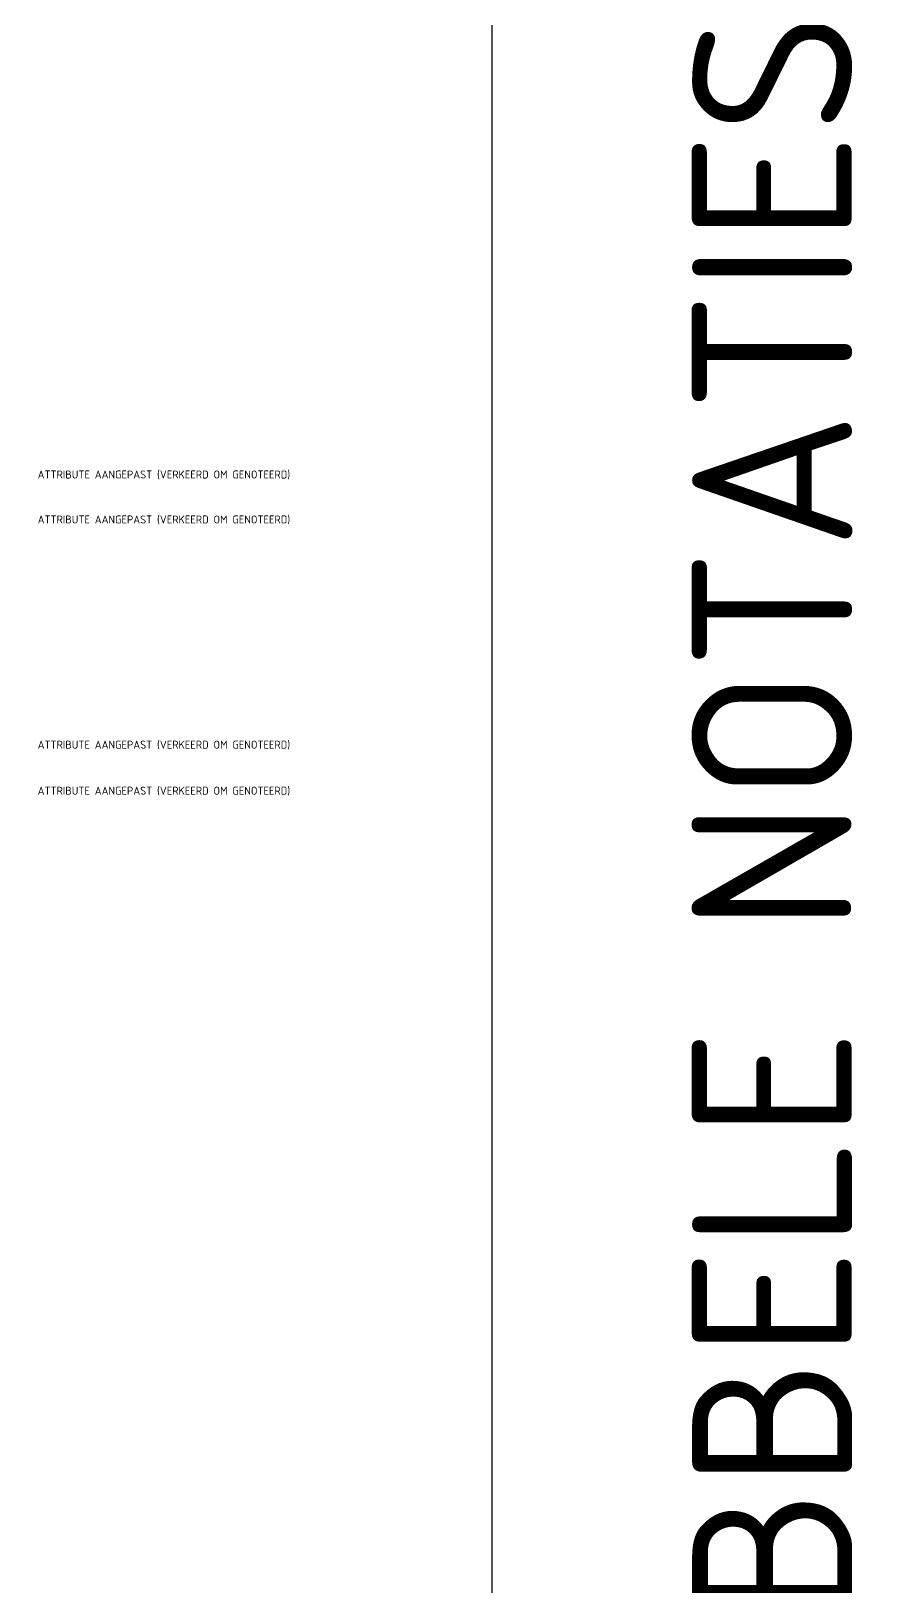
# Model space of a CAD drawing. Header units: metres. Extents: x -77 to 448, y 4806 to 5239.
# Drawn here: x 153.4 to 191.1, y 4876.4 to 4946.4 of the extents above; entities that cross this region are included whole.
import ezdxf

# ---------------------------------------------------------------- set-up
doc = ezdxf.new("R2010")
doc.units = ezdxf.units.M
doc.layers.add('N-WE-OG-T18', color=10, linetype='Continuous', lineweight=18)
doc.styles.add('NLCS-ISO-ANNOTATIEF-T18', font='NLCS-ISO.ttf', dxfattribs={"height": 1.8})

msp = doc.modelspace()

# ---------------------------------------------------------------- linework, layer by layer
msp.add_lwpolyline([(114.437, 5092.542), (174.152, 5092.542), (174.152, 4812.674), (114.437, 4812.674)], close=True)

# ---------------------------------------------------------------- texts
at = {"layer": 'N-WE-OG-T18', "style": 'NLCS-ISO-ANNOTATIEF-T18'}
msp.add_text('TEGELS MET DUBBELE NOTATIES (15X30 EN 30X15) BIJVOORBEELD', height=7.2, rotation=90, dxfattribs=at).set_placement((190.358, 4805.893))
for p in [(153.711, 4926.254), (153.711, 4924.23), (153.711, 4914.098), (153.711, 4912.027)]:
    msp.add_text('ATTRIBUTE AANGEPAST (VERKEERD OM GENOTEERD)', height=0.36, dxfattribs=at).set_placement(p)

doc.saveas('drawing.dxf')
